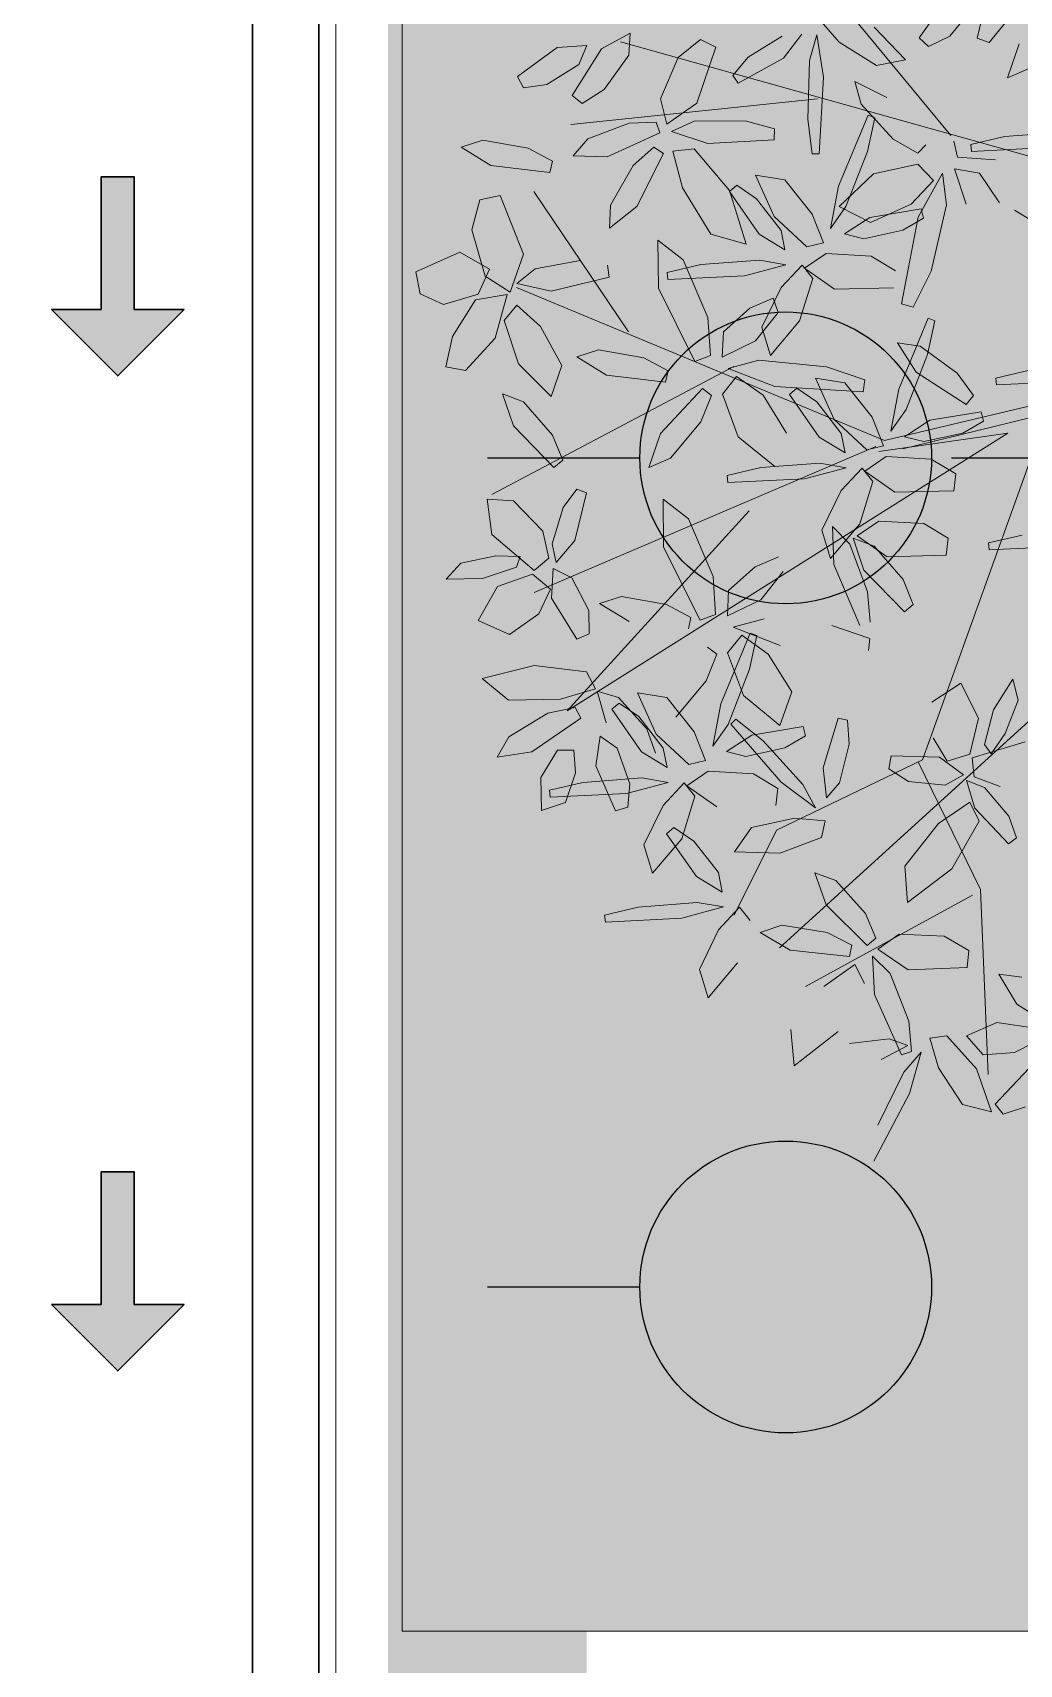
# Model space of a CAD drawing. Header units: metres. Extents: x 349703 to 349913, y 9282546 to 9282694.
# Drawn here: x 349745.074 to 349746.562, y 9282637.246 to 9282639.706 of the extents above; entities that cross this region are included whole.
import ezdxf

# ---------------------------------------------------------------- set-up
doc = ezdxf.new("R2010")
doc.units = ezdxf.units.M
doc.header["$LTSCALE"] = 0.25
for name, color, linetype, lineweight in [('.', 7, 'Continuous', 0), ('0_ CUNETAS', 160, 'Continuous', 5), ('AREA-VERDE', 3, 'CONTINUOUS', 9), ('ARQ-FONDO', 253, 'CONTINUOUS', 9), ('CUNETAS-RED', 5, 'CONTINUOUS', 18), ('LLORAD-SIMB', 1, 'CONTINUOUS', 25), ('LLORAD-TEXTO', 1, 'CONTINUOUS', 25), ('LLORAD-TRAMO', 1, 'CONTINUOUS', 70)]:
    doc.layers.add(name, color=color, linetype=linetype, lineweight=lineweight)

# ---------------------------------------------------------------- blocks, each defined once
blk = doc.blocks.new('WAKDOQ')
at = {"layer": 'AREA-VERDE', "lineweight": 0, "true_color": 0xc4e4b2, "transparency": 33554687}
h = blk.add_hatch(color=3, dxfattribs=at)
h.dxf.hatch_style = 1
h.paths.add_polyline_path([(349597.5175, 9282641.0169), (349595.3826, 9282641.0169), (349595.3826, 9282637.296), (349597.5175, 9282637.296)])
at = {"layer": 'ARQ-FONDO'}
for points in [[(349595.2826, 9282647.2826), (349597.6175, 9282647.2826), (349597.6175, 9282598.1901), (349595.2826, 9282598.1901)], [(349595.3826, 9282641.0169), (349597.5175, 9282641.0169), (349597.5175, 9282637.296), (349595.3826, 9282637.296)]]:
    blk.add_lwpolyline(points, close=True, dxfattribs=at)
blk = doc.blocks.new('ARR2')
at = {"layer": 'ARQ-FONDO', "lineweight": 5}
for p, q in [((2740.4388, 1214.8759), (2739.976, 1215.4379)), ((2740.5243, 1215.2046), (2740.4964, 1215.088)), ((2740.4321, 1215.1766), (2740.3701, 1215.089)), ((2740.1952, 1215.0794), (2740.151, 1215.1302)), ((2740.4365, 1215.0925), (2740.4887, 1215.156)), ((2739.7396, 1215.0992), (2739.6768, 1215.065)), ((2739.7365, 1215.0507), (2739.7396, 1215.0992)), ((2739.9972, 1215.0468), (2740.0713, 1215.0925)), ((2740.1143, 1215.0964), (2740.0742, 1215.0442)), ((2740.1309, 1215.0394), (2740.1468, 1215.0953)), ((2740.1468, 1215.0953), (2740.161, 1215.0027)), ((2740.2716, 1215.112), (2740.34, 1215.0406)), ((2740.3905, 1215.0702), (2740.4365, 1215.0925)), ((2740.5225, 1215.0785), (2740.5583, 1215.122)), ((2739.5805, 1215.0678), (2739.4939, 1215.0044)), ((2739.6455, 1215.0719), (2739.5805, 1215.0678)), ((2739.6768, 1215.065), (2739.6133, 1214.9633)), ((2739.6277, 1215.0303), (2739.6455, 1215.0719)), ((2740.9134, 1214.7457), (2739.7186, 1215.0803)), ((2739.8927, 1215.0854), (2739.8445, 1215.0461)), ((2739.885, 1214.9464), (2739.9262, 1215.0684)), ((2739.9262, 1215.0684), (2739.8927, 1215.0854)), ((2740.2764, 1215.0286), (2740.1952, 1215.0794)), ((2740.3701, 1215.089), (2740.3905, 1215.0702)), ((2740.4964, 1215.088), (2740.5225, 1215.0785)), ((2740.5625, 1215.0016), (2740.5878, 1215.0754)), ((2739.558, 1214.9867), (2739.6277, 1215.0303)), ((2739.6829, 1214.976), (2739.7365, 1215.0507)), ((2739.8445, 1215.0461), (2739.8056, 1214.9557)), ((2739.9632, 1215.007), (2739.9972, 1215.0468)), ((2740.0742, 1215.0442), (2739.9748, 1214.9897)), ((2740.1269, 1214.9107), (2740.1309, 1215.0394)), ((2740.34, 1215.0406), (2740.2764, 1215.0286)), ((2740.6097, 1215.0218), (2740.5625, 1215.0016)), ((2739.4939, 1215.0044), (2739.5073, 1214.9801)), ((2739.5073, 1214.9801), (2739.558, 1214.9867)), ((2739.9748, 1214.9897), (2739.9632, 1215.007)), ((2740.161, 1215.0027), (2740.1516, 1214.8357)), ((2740.2295, 1214.9936), (2740.2993, 1214.9588)), ((2740.2433, 1214.9442), (2740.2295, 1214.9936)), ((2740.1478, 1214.9555), (2739.6101, 1214.8999)), ((2739.6133, 1214.9633), (2739.6351, 1214.946)), ((2739.6351, 1214.946), (2739.6829, 1214.976)), ((2739.8056, 1214.9557), (2739.8197, 1214.9006)), ((2739.8197, 1214.9006), (2739.885, 1214.9464)), ((2740.194, 1214.7655), (2740.2585, 1214.9199)), ((2740.3129, 1214.8681), (2740.2433, 1214.9442)), ((2740.2728, 1214.9146), (2740.2568, 1214.841)), ((2740.2585, 1214.9199), (2740.2728, 1214.9146)), ((2739.7376, 1214.9031), (2739.6474, 1214.8683)), ((2739.6893, 1214.8297), (2739.804, 1214.8814)), ((2739.7961, 1214.9051), (2739.7376, 1214.9031)), ((2739.804, 1214.8814), (2739.7961, 1214.9051)), ((2739.879, 1214.9068), (2739.8301, 1214.8844)), ((2739.8301, 1214.8844), (2739.9091, 1214.8588)), ((2739.9901, 1214.9079), (2739.879, 1214.9068)), ((2740.054, 1214.8904), (2739.9901, 1214.9079)), ((2740.0534, 1214.8668), (2740.054, 1214.8904)), ((2740.1363, 1214.8359), (2740.1269, 1214.9107)), ((2740.5556, 1214.8737), (2740.6841, 1214.8833)), ((2739.4186, 1214.8655), (2739.3709, 1214.8502)), ((2739.3709, 1214.8502), (2739.4356, 1214.8106)), ((2739.5171, 1214.8484), (2739.4186, 1214.8655)), ((2739.5701, 1214.8197), (2739.5171, 1214.8484)), ((2739.6474, 1214.8683), (2739.6156, 1214.8313)), ((2739.7915, 1214.8504), (2739.7464, 1214.8104)), ((2739.8126, 1214.837), (2739.7915, 1214.8504)), ((2739.833, 1214.842), (2739.8791, 1214.847)), ((2739.8791, 1214.847), (2739.9563, 1214.7558)), ((2739.9091, 1214.8588), (2740.0534, 1214.8668)), ((2740.3669, 1214.8376), (2740.3129, 1214.8681)), ((2740.3846, 1214.8552), (2740.3669, 1214.8376)), ((2740.4451, 1214.8636), (2740.4533, 1214.8284)), ((2740.4822, 1214.8564), (2740.5556, 1214.8737)), ((2740.4837, 1214.8412), (2740.4822, 1214.8564)), ((2740.6508, 1214.8495), (2740.4837, 1214.8412)), ((2739.4356, 1214.8106), (2739.5648, 1214.7953)), ((2739.5648, 1214.7953), (2739.5701, 1214.8197)), ((2739.6156, 1214.8313), (2739.6893, 1214.8297)), ((2739.7464, 1214.8104), (2739.6966, 1214.7238)), ((2739.754, 1214.7209), (2739.8126, 1214.837)), ((2739.8538, 1214.7616), (2739.833, 1214.842)), ((2740.1516, 1214.8357), (2740.1363, 1214.8359)), ((2740.2568, 1214.841), (2740.2102, 1214.7209)), ((2740.3668, 1214.8135), (2740.2699, 1214.792)), ((2740.4009, 1214.7777), (2740.3668, 1214.8135)), ((2740.4533, 1214.8284), (2740.5361, 1214.8228)), ((2740.0127, 1214.7894), (2740.0766, 1214.7795)), ((2740.0534, 1214.6993), (2740.0127, 1214.7894)), ((2740.0766, 1214.7795), (2740.1363, 1214.7046)), ((2740.2699, 1214.792), (2740.1951, 1214.7214)), ((2740.3525, 1214.7262), (2740.4009, 1214.7777)), ((2740.4206, 1214.794), (2740.3678, 1214.698)), ((2740.4296, 1214.7249), (2740.4206, 1214.794)), ((2740.4466, 1214.8032), (2740.5011, 1214.7936)), ((2740.4721, 1214.7265), (2740.4466, 1214.8032)), ((2740.5011, 1214.7936), (2740.5447, 1214.7292)), ((2739.4116, 1214.7359), (2739.3941, 1214.6702)), ((2739.4565, 1214.7454), (2739.4116, 1214.7359)), ((2739.5069, 1214.6174), (2739.4565, 1214.7454)), ((2739.7357, 1214.4481), (2739.5297, 1214.7537)), ((2739.9155, 1214.661), (2739.8538, 1214.7616)), ((2739.9562, 1214.7539), (2739.9722, 1214.7673)), ((2740.0209, 1214.6608), (2739.9562, 1214.7539)), ((2739.9563, 1214.7558), (2739.9924, 1214.6394)), ((2739.9722, 1214.7673), (2740.0154, 1214.7377)), ((2740.0154, 1214.7377), (2740.0687, 1214.6688)), ((2740.1767, 1214.6735), (2740.194, 1214.7655)), ((2739.6966, 1214.7238), (2739.6946, 1214.6737)), ((2739.6946, 1214.6737), (2739.754, 1214.7209)), ((2740.1363, 1214.7046), (2740.1611, 1214.6419)), ((2740.2102, 1214.7209), (2740.1767, 1214.6735)), ((2740.1951, 1214.7214), (2740.2639, 1214.6861)), ((2740.2621, 1214.6975), (2740.3739, 1214.7159)), ((2740.2639, 1214.6861), (2740.3525, 1214.7262)), ((2740.3739, 1214.7159), (2740.3792, 1214.6957)), ((2740.3958, 1214.5805), (2740.4296, 1214.7249)), ((2740.5776, 1214.7132), (2740.6423, 1214.6736)), ((2739.3941, 1214.6702), (2739.4234, 1214.5694)), ((2740.1246, 1214.6335), (2740.0534, 1214.6993)), ((2740.0687, 1214.6688), (2740.077, 1214.6264)), ((2740.2069, 1214.6617), (2740.2621, 1214.6975)), ((2740.3339, 1214.6694), (2740.2488, 1214.651)), ((2740.3678, 1214.698), (2740.3311, 1214.5088)), ((2740.3792, 1214.6957), (2740.3339, 1214.6694)), ((2739.8002, 1214.6476), (2739.8013, 1214.543)), ((2739.8551, 1214.6047), (2739.8002, 1214.6476)), ((2739.9924, 1214.6394), (2739.9155, 1214.661)), ((2740.077, 1214.6264), (2740.0209, 1214.6608)), ((2740.1611, 1214.6419), (2740.1246, 1214.6335)), ((2740.2488, 1214.651), (2740.2069, 1214.6617)), ((2739.3684, 1214.6215), (2739.2724, 1214.5786)), ((2739.4331, 1214.5843), (2739.3684, 1214.6215)), ((2739.4777, 1214.5345), (2739.5069, 1214.6174)), ((2739.6307, 1214.6032), (2739.5323, 1214.5855)), ((2739.8203, 1214.5771), (2739.8937, 1214.5944)), ((2739.9093, 1214.4789), (2739.8551, 1214.6047)), ((2739.8937, 1214.5944), (2740.0221, 1214.604)), ((2740.0793, 1214.594), (2739.9888, 1214.5701)), ((2740.0221, 1214.604), (2740.0793, 1214.594)), ((2740.0687, 1214.5443), (2740.1145, 1214.5936)), ((2740.1145, 1214.5936), (2740.1379, 1214.5643)), ((2740.1668, 1214.6187), (2740.1199, 1214.5866)), ((2740.2651, 1214.6131), (2740.1668, 1214.6187)), ((2740.3185, 1214.5812), (2740.2651, 1214.6131)), ((2739.2724, 1214.5786), (2739.2815, 1214.5308)), ((2739.4085, 1214.5301), (2739.4331, 1214.5843)), ((2739.4234, 1214.5694), (2739.4777, 1214.5345)), ((2739.5323, 1214.5855), (2739.4928, 1214.5535)), ((2739.5673, 1214.5369), (2739.6939, 1214.5672)), ((2739.6939, 1214.5672), (2739.6904, 1214.5933)), ((2739.8217, 1214.5619), (2739.8203, 1214.5771)), ((2739.9888, 1214.5701), (2739.8217, 1214.5619)), ((2740.1379, 1214.5643), (2740.1091, 1214.4717)), ((2740.1199, 1214.5866), (2740.1853, 1214.5408)), ((2740.3567, 1214.502), (2740.3958, 1214.5805)), ((2739.2815, 1214.5308), (2739.3325, 1214.5073)), ((2739.3325, 1214.5073), (2739.4085, 1214.5301)), ((2739.4714, 1214.5293), (2739.4023, 1214.5175)), ((2739.4456, 1214.434), (2739.4714, 1214.5293)), ((2740.2945, 1214.2111), (2739.492, 1214.5443)), ((2739.4928, 1214.5535), (2739.5673, 1214.5369)), ((2739.8013, 1214.543), (2739.8809, 1214.3833)), ((2740.0267, 1214.4581), (2740.0687, 1214.5443)), ((2740.1853, 1214.5408), (2740.314, 1214.544)), ((2739.4023, 1214.5175), (2739.352, 1214.4375)), ((2739.4925, 1214.506), (2739.4649, 1214.4724)), ((2739.5442, 1214.4597), (2739.4925, 1214.506)), ((2739.9428, 1214.4481), (2740.0008, 1214.4999)), ((2740.0008, 1214.4999), (2740.0516, 1214.5215)), ((2740.0623, 1214.4899), (2740.0131, 1214.4282)), ((2740.0516, 1214.5215), (2740.0623, 1214.4899)), ((2740.3311, 1214.5088), (2740.3567, 1214.502)), ((2739.4649, 1214.4724), (2739.4959, 1214.3786)), ((2739.5906, 1214.3743), (2739.5442, 1214.4597)), ((2739.9147, 1214.3961), (2739.9093, 1214.4789)), ((2740.0453, 1214.3962), (2740.0267, 1214.4581)), ((2740.1091, 1214.4717), (2740.0453, 1214.3962)), ((2740.3251, 1214.3232), (2740.3896, 1214.4776)), ((2740.4039, 1214.4723), (2740.3879, 1214.3987)), ((2740.3896, 1214.4776), (2740.4039, 1214.4723)), ((2739.352, 1214.4375), (2739.338, 1214.3714)), ((2739.3805, 1214.3634), (2739.4456, 1214.434)), ((2739.9405, 1214.3928), (2739.9428, 1214.4481)), ((2740.0131, 1214.4282), (2739.9405, 1214.3928)), ((2740.3225, 1214.4241), (2740.3631, 1214.3601)), ((2740.372, 1214.4168), (2740.3225, 1214.4241)), ((2740.4529, 1214.3582), (2740.372, 1214.4168)), ((2739.6708, 1214.4087), (2739.6231, 1214.3935)), ((2739.6231, 1214.3935), (2739.6878, 1214.3539)), ((2739.7693, 1214.3916), (2739.6708, 1214.4087)), ((2739.8223, 1214.3629), (2739.7693, 1214.3916)), ((2739.8809, 1214.3833), (2739.9147, 1214.3961)), ((2740.0204, 1214.3863), (2739.9531, 1214.3682)), ((2740.168, 1214.372), (2740.0204, 1214.3863)), ((2740.3879, 1214.3987), (2740.3413, 1214.2785)), ((2739.338, 1214.3714), (2739.3805, 1214.3634)), ((2739.9655, 1214.3726), (2739.4378, 1214.0937)), ((2739.4959, 1214.3786), (2739.5677, 1214.307)), ((2739.5677, 1214.307), (2739.5906, 1214.3743)), ((2739.6878, 1214.3539), (2739.817, 1214.3385)), ((2739.817, 1214.3385), (2739.8223, 1214.3629)), ((2739.9718, 1214.3509), (2739.9409, 1214.3123)), ((2739.9531, 1214.3682), (2740.0553, 1214.3287)), ((2740.0294, 1214.3098), (2739.9718, 1214.3509)), ((2740.1438, 1214.347), (2740.2077, 1214.3372)), ((2740.1845, 1214.2569), (2740.1438, 1214.347)), ((2740.251, 1214.3436), (2740.168, 1214.372)), ((2740.9352, 1214.3642), (2740.2945, 1214.2111)), ((2740.3631, 1214.3601), (2740.4724, 1214.2895)), ((2740.4879, 1214.3091), (2740.4529, 1214.3582)), ((2740.5368, 1214.3474), (2740.6102, 1214.3646)), ((2740.5383, 1214.3322), (2740.5368, 1214.3474)), ((2739.4613, 1214.3126), (2739.4851, 1214.2428)), ((2739.5071, 1214.2954), (2739.4613, 1214.3126)), ((2739.8059, 1214.2262), (2739.8972, 1214.3245)), ((2739.917, 1214.3092), (2739.8939, 1214.2517)), ((2739.8972, 1214.3245), (2739.917, 1214.3092)), ((2739.9409, 1214.3123), (2739.9751, 1214.2191)), ((2740.0808, 1214.2273), (2740.0294, 1214.3098)), ((2740.0553, 1214.3287), (2740.2477, 1214.3174)), ((2740.0873, 1214.3116), (2740.1033, 1214.325)), ((2740.152, 1214.2185), (2740.0873, 1214.3116)), ((2740.1033, 1214.325), (2740.1465, 1214.2954)), ((2740.2077, 1214.3372), (2740.2674, 1214.2622)), ((2740.2477, 1214.3174), (2740.251, 1214.3436)), ((2740.3077, 1214.2312), (2740.3251, 1214.3232)), ((2740.3345, 1214.1933), (2740.9358, 1214.3402)), ((2740.4724, 1214.2895), (2740.4879, 1214.3091)), ((2740.7053, 1214.3404), (2740.5383, 1214.3322)), ((2739.5706, 1214.2225), (2739.5071, 1214.2954)), ((2740.1465, 1214.2954), (2740.1997, 1214.2265)), ((2740.3413, 1214.2785), (2740.3077, 1214.2312)), ((2740.3932, 1214.2552), (2740.505, 1214.2735)), ((2740.505, 1214.2735), (2740.5103, 1214.2534)), ((2739.4851, 1214.2428), (2739.573, 1214.1527)), ((2739.8939, 1214.2517), (2739.8278, 1214.1726)), ((2740.2557, 1214.1911), (2740.1845, 1214.2569)), ((2740.2674, 1214.2622), (2740.2922, 1214.1996)), ((2740.338, 1214.2193), (2740.3932, 1214.2552)), ((2740.5103, 1214.2534), (2740.4649, 1214.2271)), ((2739.5925, 1214.1683), (2739.5706, 1214.2225)), ((2739.6024, 1213.6218), (2740.5631, 1214.2272)), ((2739.7806, 1214.1524), (2739.8059, 1214.2262)), ((2739.9751, 1214.2191), (2740.055, 1214.1543)), ((2740.2081, 1214.1841), (2740.152, 1214.2185)), ((2740.1997, 1214.2265), (2740.2081, 1214.1841)), ((2740.2821, 1214.1872), (2740.5631, 1214.2272)), ((2740.3798, 1214.2087), (2740.338, 1214.2193)), ((2740.6354, 1214.2321), (2740.3772, 1213.5152)), ((2740.4649, 1214.2271), (2740.3798, 1214.2087)), ((2740.275, 1214.1978), (2739.5306, 1213.8801)), ((2739.573, 1214.1527), (2739.5925, 1214.1683)), ((2739.8278, 1214.1726), (2739.7806, 1214.1524)), ((2740.2979, 1214.1764), (2740.251, 1214.1443)), ((2740.2922, 1214.1996), (2740.2557, 1214.1911)), ((2740.3961, 1214.1708), (2740.2979, 1214.1764)), ((2740.4496, 1214.1389), (2740.3961, 1214.1708)), ((2739.9514, 1214.1348), (2740.0247, 1214.152)), ((2739.9528, 1214.1196), (2739.9514, 1214.1348)), ((2740.0247, 1214.152), (2740.1532, 1214.1616)), ((2740.2104, 1214.1517), (2740.1199, 1214.1278)), ((2740.1532, 1214.1616), (2740.2104, 1214.1517)), ((2740.1997, 1214.1019), (2740.2456, 1214.1512)), ((2740.2456, 1214.1512), (2740.269, 1214.1219)), ((2740.251, 1214.1443), (2740.3164, 1214.0985)), ((2740.4451, 1214.1016), (2740.4496, 1214.1389)), ((2739.6232, 1214.1048), (2739.5933, 1214.0649)), ((2739.6192, 1213.9933), (2739.6442, 1214.0974)), ((2739.6442, 1214.0974), (2739.6232, 1214.1048)), ((2740.1199, 1214.1278), (2739.9528, 1214.1196)), ((2740.1577, 1214.0158), (2740.1997, 1214.1019)), ((2740.269, 1214.1219), (2740.2402, 1214.0293)), ((2740.3164, 1214.0985), (2740.4451, 1214.1016)), ((2739.4275, 1214.0832), (2739.4379, 1214.006)), ((2739.4852, 1214.0795), (2739.4275, 1214.0832)), ((2739.5495, 1214.0136), (2739.4852, 1214.0795)), ((2739.5933, 1214.0649), (2739.5695, 1213.9862)), ((2739.8116, 1214.0835), (2739.8126, 1213.9789)), ((2739.8665, 1214.0407), (2739.8116, 1214.0835)), ((2739.9988, 1214.0577), (2739.6024, 1213.6218)), ((2739.9206, 1213.9149), (2739.8665, 1214.0407)), ((2740.2402, 1214.0293), (2740.1764, 1213.9539)), ((2740.2815, 1214.0357), (2740.2346, 1214.0036)), ((2740.3798, 1214.0302), (2740.2815, 1214.0357)), ((2740.4332, 1213.9983), (2740.3798, 1214.0302)), ((2739.4379, 1214.006), (2739.5303, 1213.928)), ((2739.5623, 1213.9548), (2739.5495, 1214.0136)), ((2739.5786, 1213.9451), (2739.6192, 1213.9933)), ((2740.1764, 1213.9539), (2740.1577, 1214.0158)), ((2740.1806, 1214.0237), (2740.1836, 1213.9407)), ((2740.2183, 1213.9854), (2740.1806, 1214.0237)), ((2740.2258, 1213.998), (2740.2495, 1213.9283)), ((2740.2715, 1213.9808), (2740.2258, 1213.998)), ((2740.2346, 1214.0036), (2740.3, 1213.9579)), ((2740.4287, 1213.961), (2740.4332, 1213.9983)), ((2740.5209, 1213.988), (2740.5943, 1214.0052)), ((2739.3704, 1213.9437), (2739.4465, 1213.9596)), ((2739.4465, 1213.9596), (2739.5001, 1213.9584)), ((2739.5001, 1213.9584), (2739.4916, 1213.9352)), ((2739.5303, 1213.928), (2739.5623, 1213.9548)), ((2739.5695, 1213.9862), (2739.5786, 1213.9451)), ((2739.8126, 1213.9789), (2739.8923, 1213.8193)), ((2740.0122, 1213.9358), (2740.063, 1213.9574)), ((2740.2574, 1213.8814), (2740.2183, 1213.9854)), ((2740.3351, 1213.908), (2740.2715, 1213.9808)), ((2740.3, 1213.9579), (2740.4287, 1213.961)), ((2740.5224, 1213.9728), (2740.5209, 1213.988)), ((2740.6894, 1213.981), (2740.5224, 1213.9728)), ((2739.3382, 1213.9093), (2739.3704, 1213.9437)), ((2739.4916, 1213.9352), (2739.4174, 1213.9104)), ((2739.5265, 1213.9202), (2739.4505, 1213.8928)), ((2739.5661, 1213.887), (2739.5265, 1213.9202)), ((2739.5716, 1213.9325), (2739.5681, 1213.8679)), ((2739.6124, 1213.9121), (2739.5716, 1213.9325)), ((2739.9542, 1213.884), (2740.0122, 1213.9358)), ((2740.0736, 1213.9259), (2740.0245, 1213.8642)), ((2740.1836, 1213.9407), (2740.2405, 1213.8078)), ((2740.2495, 1213.9283), (2740.3375, 1213.8381)), ((2739.4174, 1213.9104), (2739.3382, 1213.9093)), ((2739.4505, 1213.8928), (2739.4079, 1213.8186)), ((2739.5402, 1213.8332), (2739.5661, 1213.887)), ((2739.6492, 1213.8404), (2739.6124, 1213.9121)), ((2739.926, 1213.8321), (2739.9206, 1213.9149)), ((2739.9519, 1213.8288), (2739.9542, 1213.884)), ((2740.357, 1213.8537), (2740.3351, 1213.908)), ((2739.5681, 1213.8679), (2739.6233, 1213.778)), ((2739.7206, 1213.8712), (2739.6729, 1213.856)), ((2739.6729, 1213.856), (2739.7376, 1213.8164)), ((2739.8191, 1213.8541), (2739.7206, 1213.8712)), ((2739.8721, 1213.8254), (2739.8191, 1213.8541)), ((2740.0245, 1213.8642), (2739.9519, 1213.8288)), ((2740.9133, 1213.8764), (2740.0653, 1213.1056)), ((2740.2628, 1213.8153), (2740.2574, 1213.8814)), ((2740.3375, 1213.8381), (2740.357, 1213.8537)), ((2739.4079, 1213.8186), (2739.4768, 1213.7881)), ((2739.4768, 1213.7881), (2739.5402, 1213.8332)), ((2739.65, 1213.7897), (2739.6492, 1213.8404)), ((2739.8668, 1213.801), (2739.8721, 1213.8254)), ((2739.8923, 1213.8193), (2739.926, 1213.8321)), ((2740.0317, 1213.8223), (2739.9645, 1213.8042)), ((2739.6233, 1213.778), (2739.65, 1213.7897)), ((2739.9372, 1213.6373), (2740.0016, 1213.7916)), ((2739.9832, 1213.7869), (2739.9522, 1213.7483)), ((2739.9645, 1213.8042), (2740.0667, 1213.7646)), ((2740.0407, 1213.7457), (2739.9832, 1213.7869)), ((2740.016, 1213.7864), (2740, 1213.7127)), ((2740.0016, 1213.7916), (2740.016, 1213.7864)), ((2740.2623, 1213.7796), (2740.1793, 1213.808)), ((2740.259, 1213.7534), (2740.2623, 1213.7796)), ((2739.9284, 1213.7452), (2739.9053, 1213.6876)), ((2739.9086, 1213.7605), (2739.9284, 1213.7452)), ((2739.9522, 1213.7483), (2739.9865, 1213.6551)), ((2740.0922, 1213.6632), (2740.0407, 1213.7457)), ((2739.5303, 1213.7208), (2739.4169, 1213.6922)), ((2739.6444, 1213.7067), (2739.5303, 1213.7208)), ((2739.6642, 1213.67), (2739.6444, 1213.7067)), ((2740, 1213.7127), (2739.9534, 1213.5926)), ((2739.4169, 1213.6922), (2739.4742, 1213.6452)), ((2739.588, 1213.6472), (2739.6642, 1213.67)), ((2739.9053, 1213.6876), (2739.8391, 1213.6086)), ((2740.4603, 1213.6823), (2740.3971, 1213.6412)), ((2740.4991, 1213.606), (2740.4603, 1213.6823)), ((2740.532, 1213.6241), (2740.5743, 1213.6911)), ((2740.5743, 1213.6911), (2740.5856, 1213.6453)), ((2739.4742, 1213.6452), (2739.588, 1213.6472)), ((2739.6676, 1213.6646), (2739.6876, 1213.596)), ((2739.7143, 1213.6513), (2739.6676, 1213.6646)), ((2739.6994, 1213.6256), (2739.7153, 1213.639)), ((2739.7759, 1213.583), (2739.7143, 1213.6513)), ((2739.7153, 1213.639), (2739.7585, 1213.6094)), ((2739.7558, 1213.6611), (2739.8198, 1213.6513)), ((2739.7965, 1213.571), (2739.7558, 1213.6611)), ((2739.8198, 1213.6513), (2739.8795, 1213.5763)), ((2739.9198, 1213.5452), (2739.9372, 1213.6373)), ((2739.9865, 1213.6551), (2740.0663, 1213.5903)), ((2740.0663, 1213.5903), (2740.0922, 1213.6632)), ((2740.5856, 1213.6453), (2740.5573, 1213.5728)), ((2739.5604, 1213.6171), (2739.4749, 1213.5653)), ((2739.525, 1213.5325), (2739.6323, 1213.6062)), ((2739.6197, 1213.6293), (2739.5604, 1213.6171)), ((2739.6323, 1213.6062), (2739.6197, 1213.6293)), ((2739.764, 1213.5325), (2739.6994, 1213.6256)), ((2739.7585, 1213.6094), (2739.8118, 1213.5405)), ((2739.9593, 1213.5932), (2739.9704, 1213.6037)), ((2739.9704, 1213.6037), (2740.0293, 1213.5567)), ((2740.1602, 1213.4977), (2740.1934, 1213.6061)), ((2740.1934, 1213.6061), (2740.2138, 1213.6018)), ((2740.2138, 1213.6018), (2740.2172, 1213.5496)), ((2740.4805, 1213.5274), (2740.4991, 1213.606)), ((2740.5122, 1213.5484), (2740.532, 1213.6241)), ((2739.4749, 1213.5653), (2739.4495, 1213.5213)), ((2739.6743, 1213.5669), (2739.6645, 1213.5025)), ((2739.7111, 1213.5406), (2739.6743, 1213.5669)), ((2739.7951, 1213.53), (2739.7759, 1213.583)), ((2739.8677, 1213.5052), (2739.7965, 1213.571)), ((2739.8795, 1213.5763), (2739.9042, 1213.5137)), ((2739.9534, 1213.5926), (2739.9198, 1213.5452)), ((2739.95, 1213.5334), (2740.0052, 1213.5693)), ((2740.069, 1213.4669), (2739.9593, 1213.5932)), ((2740.0052, 1213.5693), (2740.1171, 1213.5876)), ((2740.1223, 1213.5674), (2740.077, 1213.5412)), ((2740.1171, 1213.5876), (2740.1223, 1213.5674)), ((2740.4001, 1213.5635), (2740.4311, 1213.5124)), ((2740.5573, 1213.5728), (2740.5269, 1213.5286)), ((2739.4495, 1213.5213), (2739.525, 1213.5325)), ((2739.581, 1213.5364), (2739.5451, 1213.4767)), ((2739.6168, 1213.5363), (2739.581, 1213.5364)), ((2739.6206, 1213.4867), (2739.6168, 1213.5363)), ((2739.739, 1213.4633), (2739.7111, 1213.5406)), ((2739.8201, 1213.4982), (2739.764, 1213.5325)), ((2739.8118, 1213.5405), (2739.8201, 1213.4982)), ((2739.9919, 1213.5227), (2739.95, 1213.5334)), ((2740.077, 1213.5412), (2739.9919, 1213.5227)), ((2740.0293, 1213.5567), (2740.1162, 1213.4616)), ((2740.2172, 1213.5496), (2740.196, 1213.4651)), ((2740.4311, 1213.5124), (2740.4805, 1213.5274)), ((2740.6007, 1213.5547), (2740.485, 1213.5199)), ((2740.5269, 1213.5286), (2740.5122, 1213.5484)), ((2739.6645, 1213.5025), (2739.708, 1213.4044)), ((2739.9042, 1213.5137), (2739.8677, 1213.5052)), ((2740.3772, 1213.5152), (2740.0587, 1213.3619)), ((2740.1678, 1213.4323), (2740.1602, 1213.4977)), ((2740.3086, 1213.5241), (2740.3038, 1213.4953)), ((2740.3038, 1213.4953), (2740.3466, 1213.4683)), ((2740.414, 1213.5212), (2740.3086, 1213.5241)), ((2740.3684, 1213.5093), (2740.5038, 1213.2324)), ((2740.4661, 1213.4829), (2740.414, 1213.5212)), ((2740.485, 1213.5199), (2740.49, 1213.4785)), ((2739.5451, 1213.4767), (2739.5461, 1213.4045)), ((2739.5634, 1213.4488), (2739.6368, 1213.4661)), ((2739.5986, 1213.4223), (2739.6206, 1213.4867)), ((2739.6368, 1213.4661), (2739.7653, 1213.4757)), ((2739.8225, 1213.4658), (2739.7319, 1213.4419)), ((2739.7347, 1213.4124), (2739.739, 1213.4633)), ((2739.7653, 1213.4757), (2739.8225, 1213.4658)), ((2739.8118, 1213.416), (2739.8577, 1213.4653)), ((2739.8577, 1213.4653), (2739.881, 1213.436)), ((2739.9099, 1213.4904), (2739.863, 1213.4583)), ((2739.863, 1213.4583), (2739.9284, 1213.4126)), ((2740.0082, 1213.4848), (2739.9099, 1213.4904)), ((2740.0617, 1213.4529), (2740.0082, 1213.4848)), ((2740.1438, 1213.4105), (2740.069, 1213.4669)), ((2740.1162, 1213.4616), (2740.1438, 1213.4105)), ((2740.196, 1213.4651), (2740.1678, 1213.4323)), ((2740.3466, 1213.4683), (2740.4268, 1213.4599)), ((2740.4268, 1213.4599), (2740.4661, 1213.4829)), ((2740.4728, 1213.4701), (2740.491, 1213.4098)), ((2740.5122, 1213.4553), (2740.4728, 1213.4701)), ((2740.49, 1213.4785), (2740.5462, 1213.457)), ((2739.5461, 1213.4045), (2739.5986, 1213.4223)), ((2739.5649, 1213.4336), (2739.5634, 1213.4488)), ((2739.7319, 1213.4419), (2739.5649, 1213.4336)), ((2739.881, 1213.436), (2739.8523, 1213.3434)), ((2740.0572, 1213.4157), (2740.0617, 1213.4529)), ((2740.4116, 1213.3762), (2740.48, 1213.4232)), ((2740.48, 1213.4232), (2740.5005, 1213.3817)), ((2740.5652, 1213.3924), (2740.5122, 1213.4553)), ((2739.708, 1213.4044), (2739.7347, 1213.4124)), ((2739.7698, 1213.3299), (2739.8118, 1213.416)), ((2740.0044, 1213.3679), (2740.098, 1213.3881)), ((2740.098, 1213.3881), (2740.1651, 1213.3825)), ((2740.491, 1213.4098), (2740.5646, 1213.3319)), ((2740.5823, 1213.3455), (2740.5652, 1213.3924)), ((2739.819, 1213.354), (2739.8349, 1213.3675)), ((2739.8841, 1213.2612), (2739.819, 1213.354)), ((2739.8349, 1213.3675), (2739.8782, 1213.3381)), ((2740.0587, 1213.3619), (2739.9661, 1213.1769)), ((2739.9672, 1213.315), (2740.0044, 1213.3679)), ((2740.1651, 1213.3825), (2740.1565, 1213.3461)), ((2740.3382, 1213.2837), (2740.4116, 1213.3762)), ((2740.5005, 1213.3817), (2740.4413, 1213.2779)), ((2739.7884, 1213.2679), (2739.7698, 1213.3299)), ((2739.8523, 1213.3434), (2739.7884, 1213.2679)), ((2739.8782, 1213.3381), (2739.9319, 1213.2695)), ((2740.066, 1213.3115), (2739.9672, 1213.315)), ((2740.1565, 1213.3461), (2740.066, 1213.3115)), ((2740.5646, 1213.3319), (2740.5823, 1213.3455)), ((2740.3443, 1213.2041), (2740.3382, 1213.2837)), ((2740.4413, 1213.2779), (2740.3443, 1213.2041)), ((2739.9404, 1213.2271), (2739.8841, 1213.2612)), ((2739.9319, 1213.2695), (2739.9404, 1213.2271)), ((2740.1423, 1213.2687), (2740.1671, 1213.1993)), ((2740.1883, 1213.2521), (2740.1423, 1213.2687)), ((2740.2529, 1213.1802), (2740.1883, 1213.2521)), ((2740.4862, 1213.2206), (2740.1221, 1213.0213)), ((2740.5038, 1213.2324), (2740.5199, 1212.8292)), ((2739.684, 1213.1765), (2739.7572, 1213.1941)), ((2739.6855, 1213.1613), (2739.684, 1213.1765)), ((2739.7572, 1213.1941), (2739.8857, 1213.2044)), ((2739.9429, 1213.1948), (2739.8525, 1213.1704)), ((2739.8857, 1213.2044), (2739.9429, 1213.1948)), ((2739.9325, 1213.1449), (2739.9781, 1213.1945)), ((2739.9781, 1213.1945), (2740.0016, 1213.1653)), ((2740.1671, 1213.1993), (2740.2562, 1213.1104)), ((2740.2755, 1213.1263), (2740.2529, 1213.1802)), ((2739.8525, 1213.1704), (2739.6855, 1213.1613)), ((2739.891, 1213.0586), (2739.9325, 1213.1449)), ((2740.0707, 1213.1547), (2740.0232, 1213.1389)), ((2740.0232, 1213.1389), (2740.0884, 1213.1002)), ((2740.1694, 1213.139), (2740.0707, 1213.1547)), ((2740.2228, 1213.1111), (2740.1694, 1213.139)), ((2740.0884, 1213.1002), (2740.2178, 1213.0866)), ((2740.2178, 1213.0866), (2740.2228, 1213.1111)), ((2740.2562, 1213.1104), (2740.2755, 1213.1263)), ((2740.3262, 1213.1354), (2740.2797, 1213.1026)), ((2740.2797, 1213.1026), (2740.3457, 1213.0578)), ((2740.4245, 1213.1312), (2740.3262, 1213.1354)), ((2740.4784, 1213.1), (2740.4245, 1213.1312)), ((2740.4744, 1213.0627), (2740.4784, 1213.1)), ((2739.9734, 1213.0725), (2739.9099, 1212.9967)), ((2740.1619, 1213.0213), (2740.2296, 1213.0693)), ((2740.2296, 1213.0693), (2740.2507, 1213.028)), ((2740.2683, 1213.0871), (2740.2724, 1213.0041)), ((2740.3065, 1213.0494), (2740.2683, 1213.0871)), ((2739.9099, 1212.9967), (2739.891, 1213.0586)), ((2740.3471, 1212.9459), (2740.3065, 1213.0494)), ((2740.3457, 1213.0578), (2740.4744, 1213.0627)), ((2740.5432, 1213.0483), (2740.5828, 1212.983)), ((2740.5936, 1213.0419), (2740.5432, 1213.0483)), ((2740.2724, 1213.0041), (2740.3312, 1212.8721)), ((2740.5828, 1212.983), (2740.6923, 1212.9126)), ((2740.097, 1212.8483), (2740.0898, 1212.9278)), ((2740.1929, 1212.9234), (2740.097, 1212.8483)), ((2740.3534, 1212.8799), (2740.3471, 1212.9459)), ((2740.5392, 1212.9429), (2740.473, 1212.914)), ((2740.6081, 1212.9329), (2740.5392, 1212.9429)), ((2740.2182, 1212.8967), (2740.3046, 1212.9074)), ((2740.3453, 1212.893), (2740.2871, 1212.8623)), ((2740.3046, 1212.9074), (2740.3453, 1212.893)), ((2740.3927, 1212.9085), (2740.4298, 1212.9136)), ((2740.4117, 1212.8439), (2740.3927, 1212.9085)), ((2740.4298, 1212.9136), (2740.4948, 1212.8417)), ((2740.473, 1212.914), (2740.5096, 1212.8725)), ((2740.5775, 1212.8772), (2740.6218, 1212.8999)), ((2740.3312, 1212.8721), (2740.3534, 1212.8799)), ((2740.3367, 1212.8343), (2740.3744, 1212.8785)), ((2740.3744, 1212.8785), (2740.3487, 1212.7884)), ((2740.5096, 1212.8725), (2740.5775, 1212.8772)), ((2740.2794, 1212.7189), (2740.3367, 1212.8343)), ((2740.4644, 1212.7638), (2740.4117, 1212.8439)), ((2740.4948, 1212.8417), (2740.5272, 1212.7483)), ((2740.6091, 1212.8428), (2740.5356, 1212.7647)), ((2740.3487, 1212.7884), (2740.2706, 1212.6405)), ((2740.5272, 1212.7483), (2740.4644, 1212.7638)), ((2740.5356, 1212.7647), (2740.5532, 1212.7432)), ((2740.5532, 1212.7432), (2740.6018, 1212.7589))]:
    blk.add_line(p, q, dxfattribs=at)
blk = doc.blocks.new('*U2188')
at = {"layer": '.', "lineweight": 30}
h = blk.add_hatch(color=1, dxfattribs=at)
h.dxf.hatch_style = 1
h.paths.add_polyline_path([(-0.025, -0.05), (-0.1, -0.05), (0, -0.15), (0.1, -0.05), (0.025, -0.05), (0.025, 0.15), (-0.025, 0.15)])
at = {"layer": '0_ CUNETAS', "color": 1, "lineweight": 30}
blk.add_lwpolyline([(-0.1, -0.05), (-0.025, -0.05), (-0.025, 0.15), (0.025, 0.15), (0.025, -0.05), (0.1, -0.05), (0, -0.15)], close=True, dxfattribs=at)
blk = doc.blocks.new('*U2186')
at = {"layer": '0_ CUNETAS', "color": 0, "linetype": 'ByBlock', "lineweight": -2, "transparency": 16777216}
for p in [(0, 69), (0, 67.5)]:
    blk.add_blockref('*U2188', p, dxfattribs=at)
blk = doc.blocks.new('drenaje')
at = {"layer": 'CUNETAS-RED', "lineweight": 30}
for p, q in [((27.35, -33.1856), (27.35, -56.8363)), ((27.25, -33.9042), (27.25, -56.8363))]:
    blk.add_line(p, q, dxfattribs=at)
at = {"layer": 'CUNETAS-RED', "lineweight": 30, "flags": 128}
blk.add_lwpolyline([(26.85, -18.9818), (27.25, -18.9818), (27.25, -77.0477), (26.85, -77.0477), (26.85, -18.9818)], dxfattribs=at)
at = {"layer": 'CUNETAS-RED', "lineweight": 0}
blk.add_blockref('*U2186', (27.0465, -105.1993), dxfattribs=at)

msp = doc.modelspace()

# ---------------------------------------------------------------- linework, layer by layer
at = {"layer": 'LLORAD-SIMB'}
for p, q in [((349745.76, 9282639.065), (349745.99, 9282639.065)), ((349745.76, 9282637.815), (349745.99, 9282637.815))]:
    msp.add_line(p, q, dxfattribs=at)
for centre in [(349746.21, 9282639.065), (349746.21, 9282637.815)]:
    msp.add_circle(centre, 0.22, dxfattribs=at)
at = {"layer": 'LLORAD-TEXTO'}
msp.add_line((349746.46, 9282639.065), (349747.71, 9282639.065), dxfattribs=at)
at = {"layer": 'LLORAD-TRAMO', "const_width": 0.3}
msp.add_lwpolyline([(349745.76, 9282640.94), (349745.76, 9282640.69), (349745.76, 9282640.44), (349745.76, 9282640.19), (349745.76, 9282639.94), (349745.76, 9282639.69), (349745.76, 9282639.44), (349745.76, 9282639.19), (349745.76, 9282638.94), (349745.76, 9282638.69), (349745.76, 9282638.44), (349745.76, 9282638.19), (349745.76, 9282637.94), (349745.76, 9282637.69), (349745.76, 9282637.44), (349745.76, 9282637.19)], dxfattribs=at)

# ---------------------------------------------------------------- block references
at = {"layer": 'ARQ-FONDO'}
msp.add_blockref('WAKDOQ', (150.2487, 0), dxfattribs=at)
at = {"layer": 'ARQ-FONDO', "xscale": 0.6917913537138002, "yscale": 0.6917913537138002, "zscale": 0.6917913537138002}
msp.add_blockref('ARR2', (347850.6472, 9281799.1104), dxfattribs=at)
at = {"layer": 'CUNETAS-RED', "lineweight": 30}
msp.add_blockref('drenaje', (349718.1559, 9282675.5378), dxfattribs=at)

doc.saveas('drawing.dxf')
